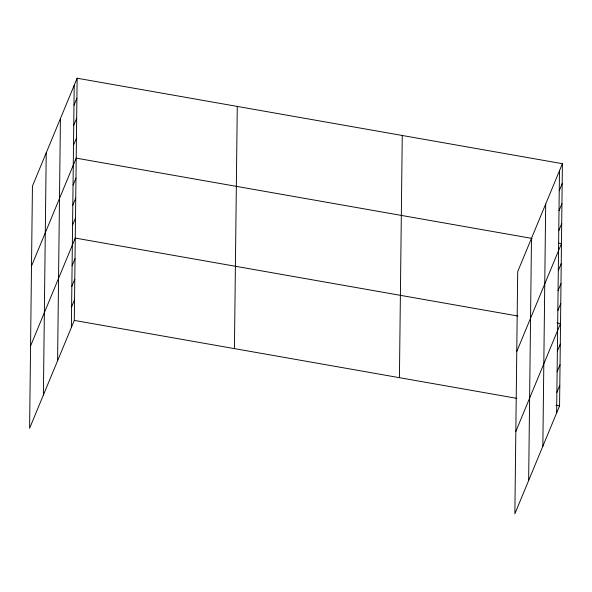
<?xml version="1.0" encoding="UTF-8"?>
<svg xmlns="http://www.w3.org/2000/svg" width="592" height="592" viewBox="0 0 592 592"><rect width="100%" height="100%" fill="white"/><g stroke="black" fill="none" stroke-linecap="round" stroke-linejoin="round"><path stroke-width="0.89" d="M43.386 395.034L46.228 152.84M57.587 360.75L60.428 118.548M71.373 327.472L74.215 85.278M77.138 78.218L32.442 186.117L29.6 428.312L74.296 320.413L77.138 78.218L562.4 163.688L559.558 405.883L514.862 513.782L517.704 271.587L562.4 163.688M234.432 348.621L237.274 106.427M399.422 377.681L402.264 135.487M528.649 480.504L531.49 238.31M542.849 446.22L545.691 204.025M556.635 412.942L559.477 170.748M73.978 105.258L76.901 98.198M73.741 125.238L76.664 118.178M73.512 145.218L76.435 138.158M31.509 266.037L76.198 158.145L532.104 238.443M73.038 185.178L75.961 178.125M72.809 205.158L75.732 198.105M72.572 225.145L75.495 218.085M30.569 345.965L75.258 238.065L517.822 316.017M72.098 265.712L75.021 258.652M71.854 286.299L74.777 279.239M71.61 306.885L74.533 299.826M559.24 190.728L562.163 183.668M559.011 210.708L561.934 203.655M558.774 230.688L561.697 223.635M516.772 351.515L561.46 243.615L558.789 243.142M558.3 270.655L561.223 263.595M558.071 290.635L560.994 283.575M557.834 310.615L560.757 303.555M515.832 431.435L560.52 323.535L556.961 322.914M557.361 351.182L560.284 344.122M557.116 371.769L560.039 364.709M556.872 392.355L559.795 385.296M74.296 320.413L516.853 398.364M555.999 405.261L559.558 405.883"/></g></svg>
